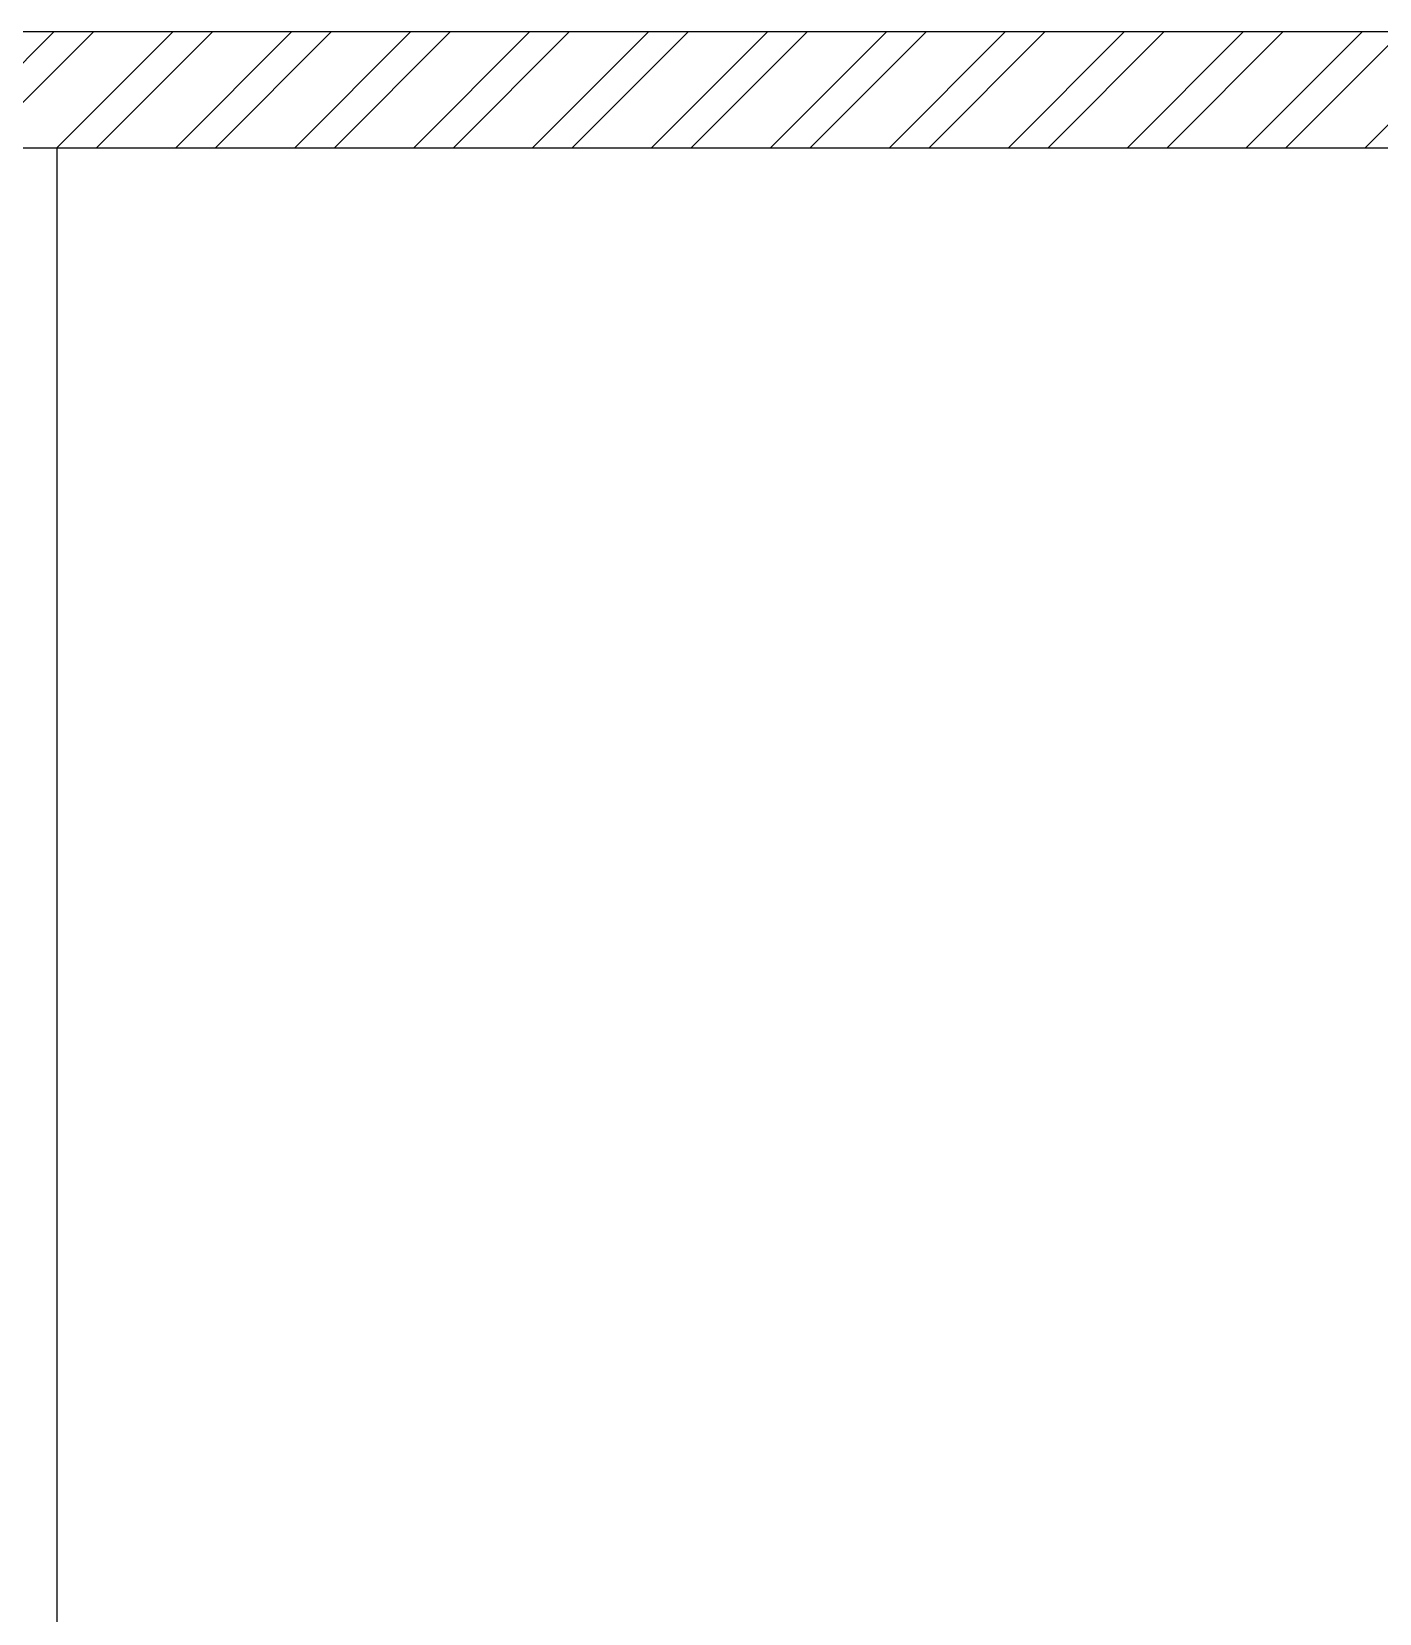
# Model space of a CAD drawing. Header units: feet. Extents: x 2743383 to 2765688, y -5729940 to -5723675.
# Drawn here: x 2758750 to 2761418, y -5726807 to -5723675 of the extents above; entities that cross this region are included whole.
import ezdxf

# ---------------------------------------------------------------- set-up
doc = ezdxf.new("R2010")
doc.units = ezdxf.units.FT
doc.header["$LTSCALE"] = 33
doc.header["$MEASUREMENT"] = 0
doc.layers.add('A-WALL', color=1, linetype='Continuous')
for name, color, linetype, lineweight in [('A-WALL HATCH', 251, 'Continuous', 0), ('LENS-PARTITION', 21, 'Continuous', 25), ('LENS_DIMENSION', 193, 'Continuous', 0)]:
    doc.layers.add(name, color=color, linetype=linetype, lineweight=lineweight)

# ---------------------------------------------------------------- blocks, each defined once
blk = doc.blocks.new('A$Ce1b0a12a')
at = {"layer": 'A-WALL HATCH'}
h = blk.add_hatch(dxfattribs=at)
h.set_pattern_fill('ANSI32', color=256, scale=444)
h.set_pattern_definition([(45, (-3285845.67004248, 5466894.915065643), (-117.7332790675601, 117.7332790675601), []), (45, (-3285767.1811899, 5466894.915065643), (-117.7332790675601, 117.7332790675601), [])])
h.paths.add_polyline_path([(-18200.99999999907, 5598), (-18200.99999999907, 6015), (-18491.99999999907, 6015), (-18491.99999999907, 5598)])
h.paths.add_polyline_path([(-15720.99999999907, 6125), (-15720.99999999907, 6265), (-18065.99999999907, 6265), (-18065.99999999907, 6125)])
h.paths.add_polyline_path([(-3636.999999999069, 6035), (-3636.999999999069, 4119), (-3351.999999999069, 4119), (-3352, 6035), (-252, 6035), (-252, 2973), (-3343, 2973), (-3343, 3103), (-3613, 3103), (-3613, 2833), (-230, 2833), (-230, 1773), (-1602, 1773), (-1602, 1623), (-225, 1623), (-225, 370), (-1783, 370), (-1783, 250), (-2394, 250), (-2394, 1841), (-2544, 1841), (-2544, 250), (-3487, 250), (-3487, 1863), (-3637, 1863), (-3637, 250), (-4873, 250), (-4873, 0), (0, 0), (0, 6265), (-3636.999999999069, 6265), (-15310.99999999907, 6265), (-15310.99999999907, 6035)])
h.paths.add_polyline_path([(-5273, 0), (-5273, 240), (-8271, 240), (-8271, 0)], flags=17)
h.paths.add_polyline_path([(-8671, 0), (-8671, 240), (-11782, 240), (-11782, 0)], flags=17)
h.paths.add_polyline_path([(-12182, 0), (-12182, 240), (-15131, 240), (-15131, 0)], flags=17)
h.paths.add_polyline_path([(-15531, -9.313226e-10), (-15531, 230), (-18002, 230), (-18002, 0)])
h.paths.add_polyline_path([(-18402, 0), (-18402, 120), (-18402, 230), (-19995, 229.9999999990687), (-19995, 0)])
at = {"layer": 'A-WALL'}
for p, q in [((-15310.99999999907, 6265), (-3636.999999999069, 6265)), ((-15310.99999999907, 6035), (-3636.999999999069, 6035))]:
    blk.add_line(p, q, dxfattribs=at)

msp = doc.modelspace()

# ---------------------------------------------------------------- linework, layer by layer
at = {"layer": 'LENS-PARTITION'}
msp.add_lwpolyline([(2758700.493322282, -5723904.722976158), (2758800.493322282, -5723904.722976158), (2758800.493322282, -5728669.722972031), (2758700.493322282, -5728669.722972031)], close=True, dxfattribs=at)

# ---------------------------------------------------------------- block references
at = {"layer": 'LENS_DIMENSION'}
msp.add_blockref('A$Ce1b0a12a', (2765688.493322282, -5729939.722976157), dxfattribs=at)

doc.saveas('drawing.dxf')
